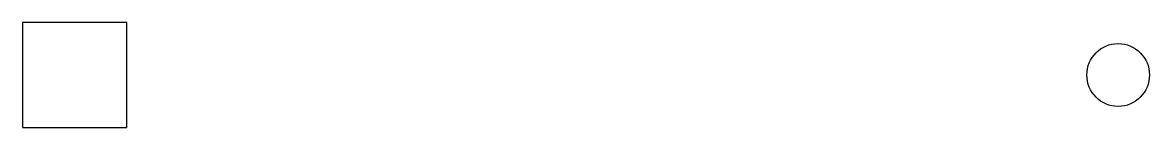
# Model space of a CAD drawing. Header units: metres. Extents: x 100 to 208, y 100 to 110.
import ezdxf

# ---------------------------------------------------------------- set-up
doc = ezdxf.new("R2010")
doc.units = ezdxf.units.M
doc.layers.add('GEOMETRY', color=1, linetype='CONTINUOUS')

msp = doc.modelspace()

# ---------------------------------------------------------------- linework, layer by layer
at = {"layer": 'GEOMETRY'}
for p, q in [((110, 110), (100, 110)), ((100, 110), (100, 100)), ((110, 100), (110, 110)), ((100, 100), (110, 100))]:
    msp.add_line(p, q, dxfattribs=at)
msp.add_circle((205, 105), 3, dxfattribs=at)

doc.saveas('drawing.dxf')
